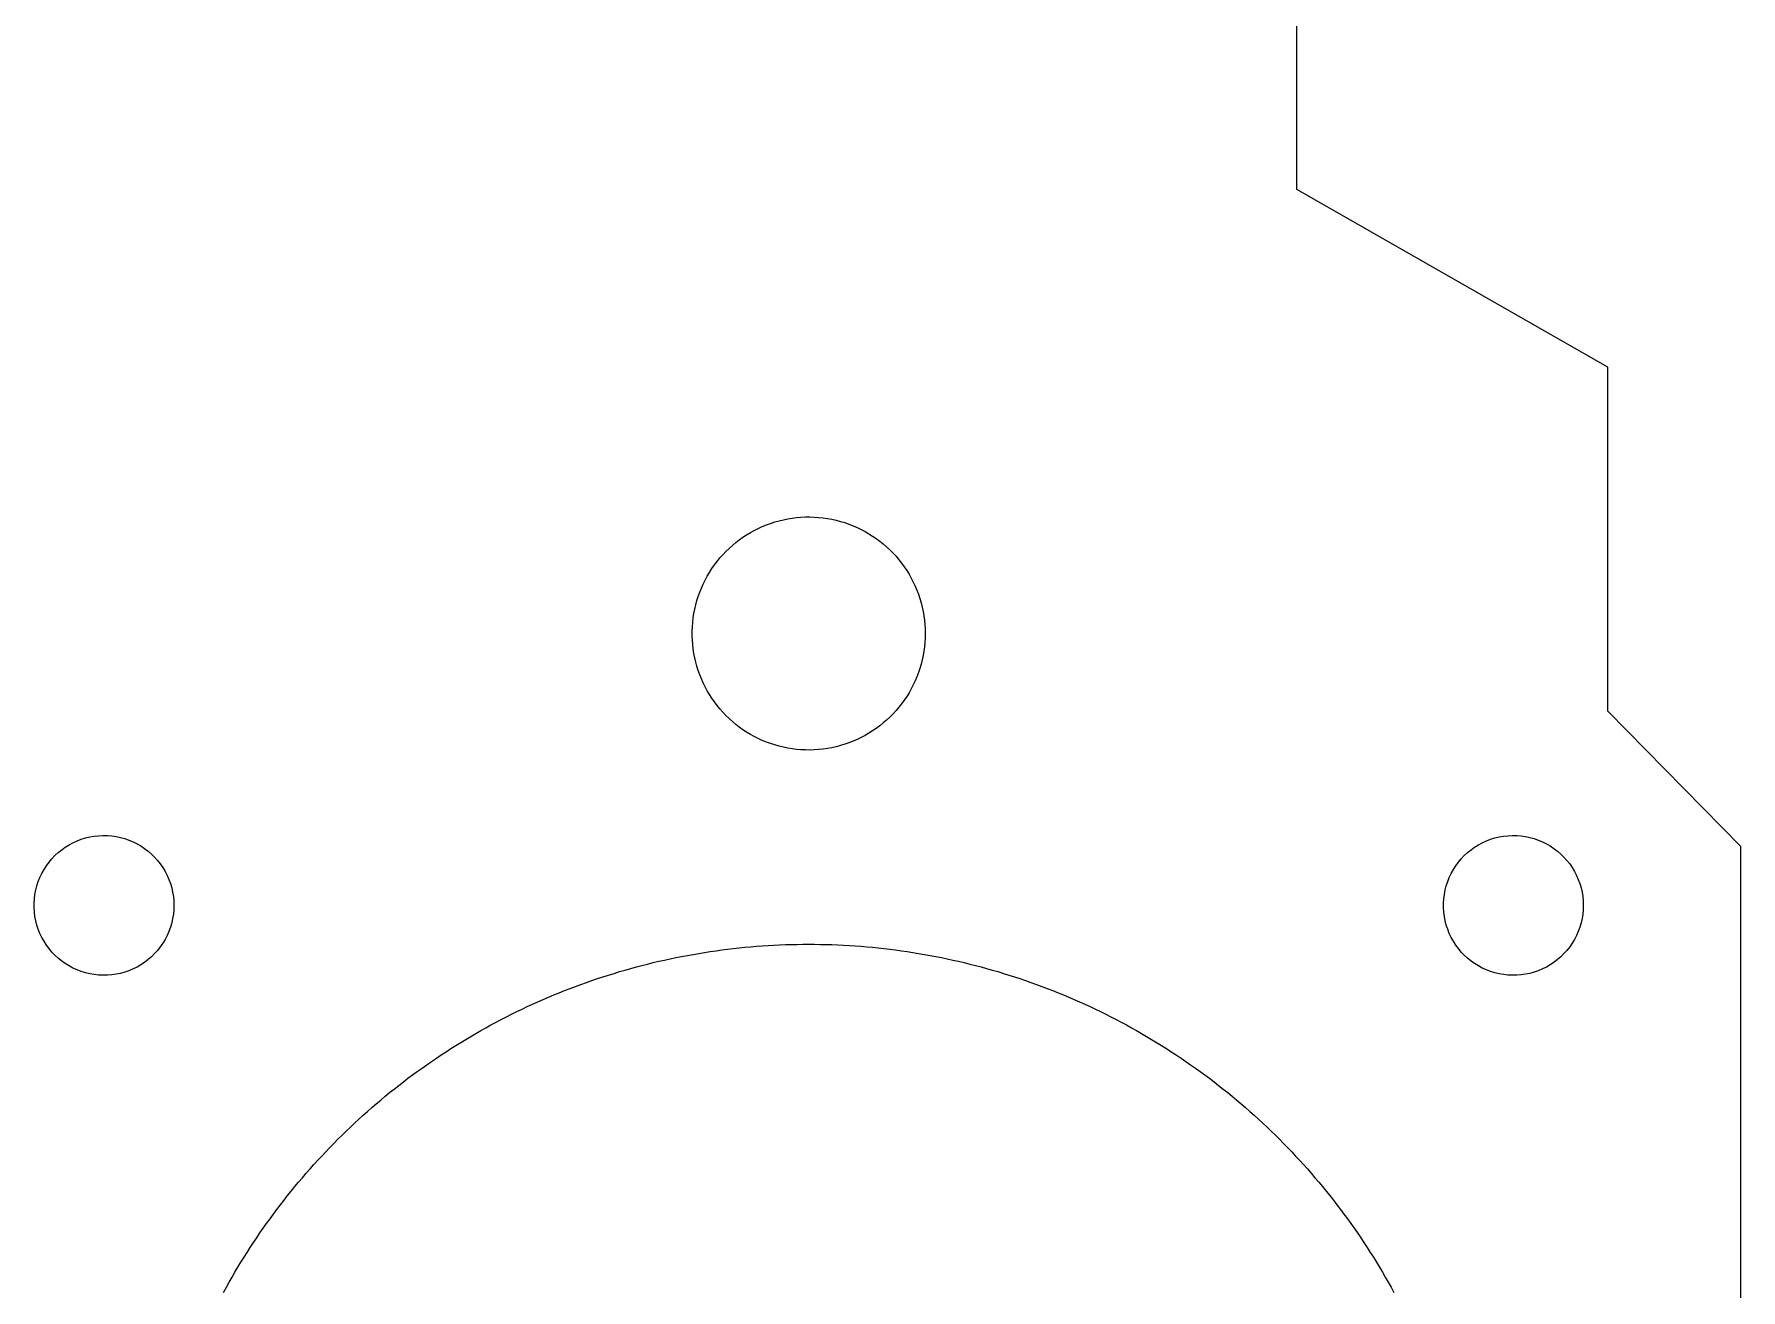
# Model space of a CAD drawing. Header units: metres. Extents: x -189 to 21, y -63 to 50.
# Drawn here: x -17.45 to 21, y -34.79 to -6.5 of the extents above; entities that cross this region are included whole.
import ezdxf

# ---------------------------------------------------------------- set-up
doc = ezdxf.new("R2010")
doc.units = ezdxf.units.M

msp = doc.modelspace()

# ---------------------------------------------------------------- linework, layer by layer
for p, q in [((11, -10), (11, 10)), ((18, -14), (11, -10)), ((18, -21.75), (18, -14)), ((-1.3125, -17.7267), (-1.22499, -17.6784)), ((-1.22499, -17.6784), (-1.13573, -17.6334)), ((-1.13573, -17.6334), (-1.0448, -17.5919)), ((-1.0448, -17.5919), (-0.952362, -17.5538)), ((-0.952362, -17.5538), (-0.858551, -17.5194)), ((-0.858551, -17.5194), (-0.763489, -17.4885)), ((-0.763489, -17.4885), (-0.667313, -17.4612)), ((-0.667313, -17.4612), (-0.570175, -17.4377)), ((-0.570175, -17.4377), (-0.472214, -17.4178)), ((-0.472214, -17.4178), (-0.373566, -17.4017)), ((-0.373566, -17.4017), (-0.274384, -17.3894)), ((-0.274384, -17.3894), (-0.174789, -17.3808)), ((-0.174789, -17.3808), (-0.074951, -17.3761)), ((-0.074951, -17.3761), (0.024979, -17.3751)), ((0.024979, -17.3751), (0.124893, -17.378)), ((0.124893, -17.378), (0.224625, -17.3846)), ((0.224625, -17.3846), (0.324036, -17.3951)), ((0.324036, -17.3951), (0.422974, -17.4093)), ((0.422974, -17.4093), (0.521286, -17.4273)), ((0.521286, -17.4273), (0.618866, -17.449)), ((0.618866, -17.449), (0.71553, -17.4744)), ((0.71553, -17.4744), (0.811157, -17.5035)), ((0.811157, -17.5035), (0.905624, -17.5362)), ((0.905624, -17.5362), (0.998764, -17.5724)), ((0.998764, -17.5724), (1.09045, -17.6122)), ((1.09045, -17.6122), (1.18057, -17.6555)), ((1.18057, -17.6555), (1.26897, -17.7021)), ((-1.79329, -18.083), (-1.71901, -18.0161)), ((-1.71901, -18.0161), (-1.64223, -17.9521)), ((-1.64223, -17.9521), (-1.56308, -17.8911)), ((-1.56308, -17.8911), (-1.48166, -17.8331)), ((-1.48166, -17.8331), (-1.39809, -17.7783)), ((-1.39809, -17.7783), (-1.3125, -17.7267)), ((1.26897, -17.7021), (1.35553, -17.7521)), ((1.35553, -17.7521), (1.44014, -17.8053)), ((1.44014, -17.8053), (1.52264, -17.8617)), ((1.52264, -17.8617), (1.60294, -17.9212)), ((1.60294, -17.9212), (1.68092, -17.9838)), ((1.68092, -17.9838), (1.75645, -18.0492)), ((1.75645, -18.0492), (1.82945, -18.1175)), ((-2.12366, -18.4571), (-2.06339, -18.3773)), ((-2.06339, -18.3773), (-2.00011, -18.2999)), ((-2.00011, -18.2999), (-1.93394, -18.225)), ((-1.93394, -18.225), (-1.86496, -18.1527)), ((-1.86496, -18.1527), (-1.79329, -18.083)), ((1.82945, -18.1175), (1.8998, -18.1885)), ((1.8998, -18.1885), (1.96738, -18.2622)), ((1.96738, -18.2622), (2.03212, -18.3383)), ((2.03212, -18.3383), (2.0939, -18.4169)), ((2.0939, -18.4169), (2.15265, -18.4978)), ((-2.37729, -18.8868), (-2.33319, -18.7971)), ((-2.33319, -18.7971), (-2.28571, -18.7092)), ((-2.28571, -18.7092), (-2.23491, -18.6231)), ((-2.23491, -18.6231), (-2.18086, -18.539)), ((-2.18086, -18.539), (-2.12366, -18.4571)), ((2.15265, -18.4978), (2.20828, -18.5808)), ((2.20828, -18.5808), (2.26071, -18.6659)), ((2.26071, -18.6659), (2.30986, -18.7529)), ((2.30986, -18.7529), (2.35567, -18.8418)), ((-2.51866, -19.2604), (-2.48868, -19.1651)), ((-2.48868, -19.1651), (-2.45509, -19.071)), ((-2.45509, -19.071), (-2.41794, -18.9782)), ((-2.41794, -18.9782), (-2.37729, -18.8868)), ((2.35567, -18.8418), (2.39806, -18.9323)), ((2.39806, -18.9323), (2.43695, -19.0244)), ((2.43695, -19.0244), (2.47234, -19.1179)), ((2.47234, -19.1179), (2.50412, -19.2126)), ((2.50412, -19.2126), (2.53229, -19.3085)), ((-2.60172, -19.6512), (-2.58655, -19.5524)), ((-2.58655, -19.5524), (-2.56763, -19.4542)), ((-2.56763, -19.4542), (-2.545, -19.3569)), ((-2.545, -19.3569), (-2.51866, -19.2604)), ((2.53229, -19.3085), (2.55678, -19.4054)), ((2.55678, -19.4054), (2.57756, -19.5032)), ((2.57756, -19.5032), (2.5946, -19.6017)), ((2.5946, -19.6017), (2.60788, -19.7008)), ((-2.62451, -19.95), (-2.62071, -19.8501)), ((-2.62451, -20.05), (-2.62451, -19.95)), ((-2.62071, -19.8501), (-2.61311, -19.7505)), ((-2.61311, -19.7505), (-2.60172, -19.6512)), ((2.60788, -19.7008), (2.61739, -19.8003)), ((2.61739, -19.8003), (2.62309, -19.9001)), ((2.62309, -19.9001), (2.625, -20)), ((-2.62071, -20.1499), (-2.62451, -20.05)), ((-2.61311, -20.2495), (-2.62071, -20.1499)), ((-2.60172, -20.3488), (-2.61311, -20.2495)), ((-2.58655, -20.4476), (-2.60172, -20.3488)), ((2.60788, -20.2992), (2.5946, -20.3983)), ((2.61739, -20.1997), (2.60788, -20.2992)), ((2.62309, -20.0999), (2.61739, -20.1997)), ((2.625, -20), (2.62309, -20.0999)), ((-2.56763, -20.5458), (-2.58655, -20.4476)), ((-2.545, -20.6431), (-2.56763, -20.5458)), ((-2.51866, -20.7395), (-2.545, -20.6431)), ((-2.48868, -20.8349), (-2.51866, -20.7395)), ((2.53229, -20.6915), (2.50412, -20.7874)), ((2.55678, -20.5945), (2.53229, -20.6915)), ((2.57756, -20.4968), (2.55678, -20.5945)), ((2.5946, -20.3983), (2.57756, -20.4968)), ((-2.45509, -20.929), (-2.48868, -20.8349)), ((-2.41794, -21.0218), (-2.45509, -20.929)), ((-2.37729, -21.1131), (-2.41794, -21.0218)), ((-2.33319, -21.2028), (-2.37729, -21.1131)), ((2.39806, -21.0677), (2.35567, -21.1582)), ((2.43695, -20.9756), (2.39806, -21.0677)), ((2.47234, -20.8821), (2.43695, -20.9756)), ((2.50412, -20.7874), (2.47234, -20.8821)), ((-2.28571, -21.2908), (-2.33319, -21.2028)), ((-2.23491, -21.3769), (-2.28571, -21.2908)), ((-2.18086, -21.461), (-2.23491, -21.3769)), ((-2.12366, -21.5429), (-2.18086, -21.461)), ((2.15265, -21.5022), (2.0939, -21.5831)), ((2.20828, -21.4192), (2.15265, -21.5022)), ((2.26071, -21.3341), (2.20828, -21.4192)), ((2.30986, -21.247), (2.26071, -21.3341)), ((2.35567, -21.1582), (2.30986, -21.247)), ((-2.06339, -21.6227), (-2.12366, -21.5429)), ((-2.00011, -21.7), (-2.06339, -21.6227)), ((-1.93394, -21.7749), (-2.00011, -21.7)), ((-1.86496, -21.8473), (-1.93394, -21.7749)), ((-1.79329, -21.9169), (-1.86496, -21.8473)), ((1.82945, -21.8825), (1.75645, -21.9507)), ((1.8998, -21.8114), (1.82945, -21.8825)), ((1.96738, -21.7378), (1.8998, -21.8114)), ((2.03212, -21.6617), (1.96738, -21.7378)), ((2.0939, -21.5831), (2.03212, -21.6617)), ((21, -24.8), (18, -21.75)), ((-1.71901, -21.9838), (-1.79329, -21.9169)), ((-1.64223, -22.0478), (-1.71901, -21.9838)), ((-1.56308, -22.1089), (-1.64223, -22.0478)), ((-1.48166, -22.1669), (-1.56308, -22.1089)), ((-1.39809, -22.2217), (-1.48166, -22.1669)), ((-1.3125, -22.2733), (-1.39809, -22.2217)), ((-1.22499, -22.3216), (-1.3125, -22.2733)), ((1.26897, -22.2979), (1.18057, -22.3445)), ((1.35553, -22.2479), (1.26897, -22.2979)), ((1.44014, -22.1947), (1.35553, -22.2479)), ((1.52264, -22.1383), (1.44014, -22.1947)), ((1.60294, -22.0787), (1.52264, -22.1383)), ((1.68092, -22.0162), (1.60294, -22.0787)), ((1.75645, -21.9507), (1.68092, -22.0162)), ((-1.13573, -22.3666), (-1.22499, -22.3216)), ((-1.0448, -22.4081), (-1.13573, -22.3666)), ((-0.952362, -22.4461), (-1.0448, -22.4081)), ((-0.858551, -22.4806), (-0.952362, -22.4461)), ((-0.763489, -22.5115), (-0.858551, -22.4806)), ((-0.667313, -22.5388), (-0.763489, -22.5115)), ((-0.570175, -22.5623), (-0.667313, -22.5388)), ((-0.472214, -22.5822), (-0.570175, -22.5623)), ((-0.373566, -22.5983), (-0.472214, -22.5822)), ((-0.274384, -22.6106), (-0.373566, -22.5983)), ((-0.174789, -22.6192), (-0.274384, -22.6106)), ((-0.074951, -22.6239), (-0.174789, -22.6192)), ((0.024979, -22.6249), (-0.074951, -22.6239)), ((0.124893, -22.622), (0.024979, -22.6249)), ((0.224625, -22.6154), (0.124893, -22.622)), ((0.324036, -22.6049), (0.224625, -22.6154)), ((0.422974, -22.5907), (0.324036, -22.6049)), ((0.521286, -22.5727), (0.422974, -22.5907)), ((0.618866, -22.551), (0.521286, -22.5727)), ((0.71553, -22.5256), (0.618866, -22.551)), ((0.811157, -22.4965), (0.71553, -22.5256)), ((0.905624, -22.4638), (0.811157, -22.4965)), ((0.998764, -22.4276), (0.905624, -22.4638)), ((1.09045, -22.3878), (0.998764, -22.4276)), ((1.18057, -22.3445), (1.09045, -22.3878)), ((-16.3901, -24.6366), (-16.2947, -24.6069)), ((-16.2947, -24.6069), (-16.1976, -24.5834)), ((-16.1976, -24.5834), (-16.0991, -24.566)), ((-16.0991, -24.566), (-15.9998, -24.555)), ((-15.9998, -24.555), (-15.9, -24.5502)), ((-15.9, -24.5502), (-15.8, -24.5518)), ((-15.8, -24.5518), (-15.7004, -24.5597)), ((-15.7004, -24.5597), (-15.6015, -24.5739)), ((-15.6015, -24.5739), (-15.5037, -24.5944)), ((-15.5037, -24.5944), (-15.4073, -24.621)), ((15.3599, -24.6366), (15.4553, -24.6069)), ((15.4553, -24.6069), (15.5524, -24.5834)), ((15.5524, -24.5834), (15.6508, -24.566)), ((15.6508, -24.566), (15.7502, -24.555)), ((15.7502, -24.555), (15.85, -24.5502)), ((15.85, -24.5502), (15.9499, -24.5518)), ((15.9499, -24.5518), (16.0496, -24.5597)), ((16.0496, -24.5597), (16.1485, -24.5739)), ((16.1485, -24.5739), (16.2463, -24.5944)), ((16.2463, -24.5944), (16.3426, -24.621)), ((-16.9798, -25.0025), (-16.9064, -24.9347)), ((-16.9064, -24.9347), (-16.8288, -24.8717)), ((-16.8288, -24.8717), (-16.7474, -24.8137)), ((-16.7474, -24.8137), (-16.6625, -24.761)), ((-16.6625, -24.761), (-16.5744, -24.7138)), ((-16.5744, -24.7138), (-16.4835, -24.6723)), ((-16.4835, -24.6723), (-16.3901, -24.6366)), ((-15.4073, -24.621), (-15.3129, -24.6537)), ((-15.3129, -24.6537), (-15.2207, -24.6923)), ((-15.2207, -24.6923), (-15.1312, -24.7367)), ((-15.1312, -24.7367), (-15.0446, -24.7867)), ((-15.0446, -24.7867), (-14.9614, -24.8421)), ((-14.9614, -24.8421), (-14.8819, -24.9026)), ((-14.8819, -24.9026), (-14.8063, -24.968)), ((-14.8063, -24.968), (-14.7351, -25.0381)), ((14.7702, -25.0025), (14.8436, -24.9347)), ((14.8436, -24.9347), (14.9212, -24.8717)), ((14.9212, -24.8717), (15.0026, -24.8137)), ((15.0026, -24.8137), (15.0875, -24.761)), ((15.0875, -24.761), (15.1756, -24.7138)), ((15.1756, -24.7138), (15.2665, -24.6723)), ((15.2665, -24.6723), (15.3599, -24.6366)), ((16.3426, -24.621), (16.4371, -24.6537)), ((16.4371, -24.6537), (16.5293, -24.6923)), ((16.5293, -24.6923), (16.6188, -24.7367)), ((16.6188, -24.7367), (16.7054, -24.7867)), ((16.7054, -24.7867), (16.7886, -24.8421)), ((16.7886, -24.8421), (16.8681, -24.9026)), ((16.8681, -24.9026), (16.9436, -24.968)), ((16.9436, -24.968), (17.0149, -25.0381)), ((21, -59.2), (21, -24.8)), ((-17.2749, -25.4033), (-17.2263, -25.316)), ((-17.2263, -25.316), (-17.1723, -25.2319)), ((-17.1723, -25.2319), (-17.113, -25.1514)), ((-17.113, -25.1514), (-17.0488, -25.0748)), ((-17.0488, -25.0748), (-16.9798, -25.0025)), ((-14.7351, -25.0381), (-14.6685, -25.1126)), ((-14.6685, -25.1126), (-14.6067, -25.1912)), ((-14.6067, -25.1912), (-14.55, -25.2735)), ((-14.55, -25.2735), (-14.4987, -25.3593)), ((-14.4987, -25.3593), (-14.4529, -25.4481)), ((14.4751, -25.4033), (14.5237, -25.316)), ((14.5237, -25.316), (14.5777, -25.2319)), ((14.5777, -25.2319), (14.637, -25.1514)), ((14.637, -25.1514), (14.7012, -25.0748)), ((14.7012, -25.0748), (14.7702, -25.0025)), ((17.0149, -25.0381), (17.0815, -25.1126)), ((17.0815, -25.1126), (17.1433, -25.1912)), ((17.1433, -25.1912), (17.2, -25.2735)), ((17.2, -25.2735), (17.2513, -25.3593)), ((17.2513, -25.3593), (17.2971, -25.4481)), ((-17.4113, -25.778), (-17.3862, -25.6813)), ((-17.3862, -25.6813), (-17.355, -25.5863)), ((-17.355, -25.5863), (-17.3179, -25.4935)), ((-17.3179, -25.4935), (-17.2749, -25.4033)), ((-14.4529, -25.4481), (-14.4128, -25.5396)), ((-14.4128, -25.5396), (-14.3786, -25.6336)), ((-14.3786, -25.6336), (-14.3505, -25.7294)), ((-14.3505, -25.7294), (-14.3285, -25.8269)), ((14.3387, -25.778), (14.3638, -25.6813)), ((14.3638, -25.6813), (14.395, -25.5863)), ((14.395, -25.5863), (14.4321, -25.4935)), ((14.4321, -25.4935), (14.4751, -25.4033)), ((17.2971, -25.4481), (17.3372, -25.5396)), ((17.3372, -25.5396), (17.3714, -25.6336)), ((17.3714, -25.6336), (17.3995, -25.7294)), ((17.3995, -25.7294), (17.4215, -25.8269)), ((-17.4492, -26.075), (-17.4429, -25.9753)), ((-17.4492, -26.175), (-17.4492, -26.075)), ((-17.4429, -25.9753), (-17.4302, -25.8762)), ((-17.4302, -25.8762), (-17.4113, -25.778)), ((-14.3285, -25.8269), (-14.3127, -25.9256)), ((-14.3127, -25.9256), (-14.3032, -26.0251)), ((-14.3032, -26.0251), (-14.3, -26.125)), ((-14.3, -26.125), (-14.3032, -26.2249)), ((14.3008, -26.075), (14.3071, -25.9753)), ((14.3008, -26.175), (14.3008, -26.075)), ((14.3071, -25.9753), (14.3198, -25.8762)), ((14.3198, -25.8762), (14.3387, -25.778)), ((17.4215, -25.8269), (17.4373, -25.9256)), ((17.4373, -25.9256), (17.4468, -26.0251)), ((17.4468, -26.0251), (17.45, -26.125)), ((17.45, -26.125), (17.4468, -26.2249)), ((-17.4429, -26.2747), (-17.4492, -26.175)), ((-17.4302, -26.3739), (-17.4429, -26.2747)), ((-17.4113, -26.472), (-17.4302, -26.3739)), ((-17.3862, -26.5687), (-17.4113, -26.472)), ((-14.3505, -26.5206), (-14.3786, -26.6165)), ((-14.3285, -26.4231), (-14.3505, -26.5206)), ((-14.3127, -26.3244), (-14.3285, -26.4231)), ((-14.3032, -26.2249), (-14.3127, -26.3244)), ((14.3071, -26.2747), (14.3008, -26.175)), ((14.3198, -26.3739), (14.3071, -26.2747)), ((14.3387, -26.472), (14.3198, -26.3739)), ((14.3638, -26.5687), (14.3387, -26.472)), ((17.3995, -26.5206), (17.3714, -26.6165)), ((17.4215, -26.4231), (17.3995, -26.5206)), ((17.4373, -26.3244), (17.4215, -26.4231)), ((17.4468, -26.2249), (17.4373, -26.3244)), ((-17.355, -26.6637), (-17.3862, -26.5687)), ((-17.3179, -26.7565), (-17.355, -26.6637)), ((-17.2749, -26.8467), (-17.3179, -26.7565)), ((-17.2263, -26.9341), (-17.2749, -26.8467)), ((-14.4987, -26.8908), (-14.55, -26.9765)), ((-14.4529, -26.8019), (-14.4987, -26.8908)), ((-14.4128, -26.7104), (-14.4529, -26.8019)), ((-14.3786, -26.6165), (-14.4128, -26.7104)), ((14.395, -26.6637), (14.3638, -26.5687)), ((14.4321, -26.7565), (14.395, -26.6637)), ((14.4751, -26.8467), (14.4321, -26.7565)), ((14.5237, -26.9341), (14.4751, -26.8467)), ((17.2513, -26.8908), (17.2, -26.9765)), ((17.2971, -26.8019), (17.2513, -26.8908)), ((17.3372, -26.7104), (17.2971, -26.8019)), ((17.3714, -26.6165), (17.3372, -26.7104)), ((-17.1723, -27.0181), (-17.2263, -26.9341)), ((-17.113, -27.0986), (-17.1723, -27.0181)), ((-17.0488, -27.1752), (-17.113, -27.0986)), ((-16.9798, -27.2475), (-17.0488, -27.1752)), ((-16.9064, -27.3153), (-16.9798, -27.2475)), ((-14.8063, -27.282), (-14.8819, -27.3474)), ((-14.7351, -27.2119), (-14.8063, -27.282)), ((-14.6685, -27.1374), (-14.7351, -27.2119)), ((-14.6067, -27.0588), (-14.6685, -27.1374)), ((-14.55, -26.9765), (-14.6067, -27.0588)), ((-2.99051, -27.3011), (-2.86212, -27.2756)), ((-2.86212, -27.2756), (-2.73352, -27.2512)), ((-2.73352, -27.2512), (-2.60472, -27.2279)), ((-2.60472, -27.2279), (-2.47571, -27.2057)), ((-2.47571, -27.2057), (-2.34651, -27.1847)), ((-2.34651, -27.1847), (-2.21713, -27.1647)), ((-2.21713, -27.1647), (-2.08759, -27.146)), ((-2.08759, -27.146), (-1.95789, -27.1283)), ((-1.95789, -27.1283), (-1.82803, -27.1118)), ((-1.82803, -27.1118), (-1.69804, -27.0964)), ((-1.69804, -27.0964), (-1.56792, -27.0822)), ((-1.56792, -27.0822), (-1.43768, -27.069)), ((-1.43768, -27.069), (-1.30733, -27.0571)), ((-1.30733, -27.0571), (-1.17688, -27.0462)), ((-1.17688, -27.0462), (-1.04634, -27.0365)), ((-1.04634, -27.0365), (-0.915726, -27.028)), ((-0.915726, -27.028), (-0.785034, -27.0206)), ((-0.785034, -27.0206), (-0.654282, -27.0143)), ((-0.654282, -27.0143), (-0.523483, -27.0091)), ((-0.523483, -27.0091), (-0.392639, -27.0051)), ((-0.392639, -27.0051), (-0.26178, -27.0023)), ((-0.26178, -27.0023), (-0.13089, -27.0006)), ((-0.13089, -27.0006), (0, -27)), ((0, -27), (0.13089, -27.0006)), ((0.13089, -27.0006), (0.26178, -27.0023)), ((0.26178, -27.0023), (0.392639, -27.0051)), ((0.392639, -27.0051), (0.523483, -27.0091)), ((0.523483, -27.0091), (0.654282, -27.0143)), ((0.654282, -27.0143), (0.785034, -27.0206)), ((0.785034, -27.0206), (0.915726, -27.028)), ((0.915726, -27.028), (1.04634, -27.0365)), ((1.04634, -27.0365), (1.17688, -27.0462)), ((1.17688, -27.0462), (1.30733, -27.0571)), ((1.30733, -27.0571), (1.43768, -27.069)), ((1.43768, -27.069), (1.56792, -27.0822)), ((1.56792, -27.0822), (1.69804, -27.0964)), ((1.69804, -27.0964), (1.82803, -27.1118)), ((1.82803, -27.1118), (1.95789, -27.1283)), ((1.95789, -27.1283), (2.08759, -27.146)), ((2.08759, -27.146), (2.21713, -27.1647)), ((2.21713, -27.1647), (2.34651, -27.1847)), ((2.34651, -27.1847), (2.47571, -27.2057)), ((2.47571, -27.2057), (2.60472, -27.2279)), ((2.60472, -27.2279), (2.73352, -27.2512)), ((2.73352, -27.2512), (2.86212, -27.2756)), ((2.86212, -27.2756), (2.99051, -27.3011)), ((14.5777, -27.0181), (14.5237, -26.9341)), ((14.637, -27.0986), (14.5777, -27.0181)), ((14.7012, -27.1752), (14.637, -27.0986)), ((14.7702, -27.2475), (14.7012, -27.1752)), ((14.8436, -27.3153), (14.7702, -27.2475)), ((16.9436, -27.282), (16.8681, -27.3474)), ((17.0149, -27.2119), (16.9436, -27.282)), ((17.0815, -27.1374), (17.0149, -27.2119)), ((17.1433, -27.0588), (17.0815, -27.1374)), ((17.2, -26.9765), (17.1433, -27.0588)), ((-16.8288, -27.3783), (-16.9064, -27.3153)), ((-16.7474, -27.4363), (-16.8288, -27.3783)), ((-16.6625, -27.489), (-16.7474, -27.4363)), ((-16.5744, -27.5362), (-16.6625, -27.489)), ((-16.4835, -27.5777), (-16.5744, -27.5362)), ((-16.3901, -27.6134), (-16.4835, -27.5777)), ((-16.2947, -27.6431), (-16.3901, -27.6134)), ((-16.1976, -27.6666), (-16.2947, -27.6431)), ((-16.0991, -27.684), (-16.1976, -27.6666)), ((-15.6015, -27.6761), (-15.7004, -27.6903)), ((-15.5037, -27.6556), (-15.6015, -27.6761)), ((-15.4073, -27.629), (-15.5037, -27.6556)), ((-15.3129, -27.5963), (-15.4073, -27.629)), ((-15.2207, -27.5577), (-15.3129, -27.5963)), ((-15.1312, -27.5133), (-15.2207, -27.5577)), ((-15.0446, -27.4633), (-15.1312, -27.5133)), ((-14.9614, -27.408), (-15.0446, -27.4633)), ((-14.8819, -27.3474), (-14.9614, -27.408)), ((-4.51057, -27.6942), (-4.38557, -27.6554)), ((-4.38557, -27.6554), (-4.26022, -27.6177)), ((-4.26022, -27.6177), (-4.13455, -27.5811)), ((-4.13455, -27.5811), (-4.00858, -27.5455)), ((-4.00858, -27.5455), (-3.88228, -27.5111)), ((-3.88228, -27.5111), (-3.75569, -27.4778)), ((-3.75569, -27.4778), (-3.62881, -27.4456)), ((-3.62881, -27.4456), (-3.50168, -27.4144)), ((-3.50168, -27.4144), (-3.37425, -27.3844)), ((-3.37425, -27.3844), (-3.24658, -27.3555)), ((-3.24658, -27.3555), (-3.11867, -27.3278)), ((-3.11867, -27.3278), (-2.99051, -27.3011)), ((2.99051, -27.3011), (3.11867, -27.3278)), ((3.11867, -27.3278), (3.24658, -27.3555)), ((3.24658, -27.3555), (3.37425, -27.3844)), ((3.37425, -27.3844), (3.50168, -27.4144)), ((3.50168, -27.4144), (3.62881, -27.4456)), ((3.62881, -27.4456), (3.75569, -27.4778)), ((3.75569, -27.4778), (3.88228, -27.5111)), ((3.88228, -27.5111), (4.00858, -27.5455)), ((4.00858, -27.5455), (4.13455, -27.5811)), ((4.13455, -27.5811), (4.26022, -27.6177)), ((4.26022, -27.6177), (4.38557, -27.6554)), ((4.38557, -27.6554), (4.51057, -27.6942)), ((14.9212, -27.3783), (14.8436, -27.3153)), ((15.0026, -27.4363), (14.9212, -27.3783)), ((15.0875, -27.489), (15.0026, -27.4363)), ((15.1756, -27.5362), (15.0875, -27.489)), ((15.2665, -27.5777), (15.1756, -27.5362)), ((15.3599, -27.6134), (15.2665, -27.5777)), ((15.4553, -27.6431), (15.3599, -27.6134)), ((15.5524, -27.6666), (15.4553, -27.6431)), ((15.6508, -27.684), (15.5524, -27.6666)), ((16.1485, -27.6761), (16.0496, -27.6903)), ((16.2463, -27.6556), (16.1485, -27.6761)), ((16.3426, -27.629), (16.2463, -27.6556)), ((16.4371, -27.5963), (16.3426, -27.629)), ((16.5293, -27.5577), (16.4371, -27.5963)), ((16.6188, -27.5133), (16.5293, -27.5577)), ((16.7054, -27.4633), (16.6188, -27.5133)), ((16.7886, -27.408), (16.7054, -27.4633)), ((16.8681, -27.3474), (16.7886, -27.408)), ((-15.9998, -27.6951), (-16.0991, -27.684)), ((-15.9, -27.6998), (-15.9998, -27.6951)), ((-15.8, -27.6982), (-15.9, -27.6998)), ((-15.7004, -27.6903), (-15.8, -27.6982)), ((-5.61909, -28.0922), (-5.49751, -28.0437)), ((-5.49751, -28.0437), (-5.37552, -27.9963)), ((-5.37552, -27.9963), (-5.2531, -27.9499)), ((-5.2531, -27.9499), (-5.13029, -27.9046)), ((-5.13029, -27.9046), (-5.0071, -27.8604)), ((-5.0071, -27.8604), (-4.88351, -27.8172)), ((-4.88351, -27.8172), (-4.75957, -27.7751)), ((-4.75957, -27.7751), (-4.63525, -27.7341)), ((-4.63525, -27.7341), (-4.51057, -27.6942)), ((4.51057, -27.6942), (4.63525, -27.7341)), ((4.63525, -27.7341), (4.75957, -27.7751)), ((4.75957, -27.7751), (4.88351, -27.8172)), ((4.88351, -27.8172), (5.0071, -27.8604)), ((5.0071, -27.8604), (5.13029, -27.9046)), ((5.13029, -27.9046), (5.2531, -27.9499)), ((5.2531, -27.9499), (5.37552, -27.9963)), ((5.37552, -27.9963), (5.49751, -28.0437)), ((5.49751, -28.0437), (5.61909, -28.0922)), ((15.7502, -27.6951), (15.6508, -27.684)), ((15.85, -27.6998), (15.7502, -27.6951)), ((15.9499, -27.6982), (15.85, -27.6998)), ((16.0496, -27.6903), (15.9499, -27.6982)), ((-6.45766, -28.4612), (-6.33926, -28.4054)), ((-6.33926, -28.4054), (-6.2204, -28.3506)), ((-6.2204, -28.3506), (-6.10104, -28.2968)), ((-6.10104, -28.2968), (-5.98123, -28.2441)), ((-5.98123, -28.2441), (-5.86096, -28.1924)), ((-5.86096, -28.1924), (-5.74025, -28.1418)), ((-5.74025, -28.1418), (-5.61909, -28.0922)), ((5.61909, -28.0922), (5.74025, -28.1418)), ((5.74025, -28.1418), (5.86096, -28.1924)), ((5.86096, -28.1924), (5.98123, -28.2441)), ((5.98123, -28.2441), (6.10104, -28.2968)), ((6.10104, -28.2968), (6.2204, -28.3506)), ((6.2204, -28.3506), (6.33926, -28.4054)), ((6.33926, -28.4054), (6.45766, -28.4612)), ((-7.27214, -28.8807), (-7.15738, -28.8177)), ((-7.15738, -28.8177), (-7.04207, -28.7558)), ((-7.04207, -28.7558), (-6.92622, -28.6948)), ((-6.92622, -28.6948), (-6.80984, -28.6349)), ((-6.80984, -28.6349), (-6.69296, -28.576)), ((-6.69296, -28.576), (-6.57556, -28.5181)), ((-6.57556, -28.5181), (-6.45766, -28.4612)), ((6.45766, -28.4612), (6.57556, -28.5181)), ((6.57556, -28.5181), (6.69296, -28.576)), ((6.69296, -28.576), (6.80984, -28.6349)), ((6.80984, -28.6349), (6.92622, -28.6948)), ((6.92622, -28.6948), (7.04207, -28.7558)), ((7.04207, -28.7558), (7.15738, -28.8177)), ((7.15738, -28.8177), (7.27214, -28.8807)), ((-7.94878, -29.2793), (-7.83746, -29.2104)), ((-7.83746, -29.2104), (-7.72557, -29.1425)), ((-7.72557, -29.1425), (-7.61307, -29.0756)), ((-7.61307, -29.0756), (-7.5, -29.0096)), ((-7.5, -29.0096), (-7.38635, -28.9447)), ((-7.38635, -28.9447), (-7.27214, -28.8807)), ((7.27214, -28.8807), (7.38635, -28.9447)), ((7.38635, -28.9447), (7.5, -29.0096)), ((7.5, -29.0096), (7.61307, -29.0756)), ((7.61307, -29.0756), (7.72557, -29.1425)), ((7.72557, -29.1425), (7.83746, -29.2104)), ((7.83746, -29.2104), (7.94878, -29.2793)), ((-8.49608, -29.6381), (-8.38788, -29.5644)), ((-8.38788, -29.5644), (-8.27905, -29.4917)), ((-8.27905, -29.4917), (-8.16957, -29.4199)), ((-8.16957, -29.4199), (-8.05949, -29.3491)), ((-8.05949, -29.3491), (-7.94878, -29.2793)), ((7.94878, -29.2793), (8.05949, -29.3491)), ((8.05949, -29.3491), (8.16957, -29.4199)), ((8.16957, -29.4199), (8.27905, -29.4917)), ((8.27905, -29.4917), (8.38788, -29.5644)), ((8.38788, -29.5644), (8.49608, -29.6381)), ((-9.02722, -30.0205), (-8.92233, -29.9421)), ((-8.92233, -29.9421), (-8.81677, -29.8647)), ((-8.81677, -29.8647), (-8.71054, -29.7883)), ((-8.71054, -29.7883), (-8.60364, -29.7127)), ((-8.60364, -29.7127), (-8.49608, -29.6381)), ((8.49608, -29.6381), (8.60364, -29.7127)), ((8.60364, -29.7127), (8.71054, -29.7883)), ((8.71054, -29.7883), (8.81677, -29.8647)), ((8.81677, -29.8647), (8.92233, -29.9421)), ((8.92233, -29.9421), (9.02722, -30.0205)), ((-9.54117, -30.4256), (-9.4398, -30.3428)), ((-9.4398, -30.3428), (-9.33771, -30.2609)), ((-9.33771, -30.2609), (-9.23491, -30.1798)), ((-9.23491, -30.1798), (-9.13141, -30.0997)), ((-9.13141, -30.0997), (-9.02722, -30.0205)), ((9.02722, -30.0205), (9.13141, -30.0997)), ((9.13141, -30.0997), (9.23491, -30.1798)), ((9.23491, -30.1798), (9.33771, -30.2609)), ((9.33771, -30.2609), (9.4398, -30.3428)), ((9.4398, -30.3428), (9.54117, -30.4256)), ((-9.9393, -30.7657), (-9.84088, -30.6794)), ((-9.84088, -30.6794), (-9.74171, -30.5939)), ((-9.74171, -30.5939), (-9.6418, -30.5093)), ((-9.6418, -30.5093), (-9.54117, -30.4256)), ((9.54117, -30.4256), (9.6418, -30.5093)), ((9.6418, -30.5093), (9.74171, -30.5939)), ((9.74171, -30.5939), (9.84088, -30.6794)), ((9.84088, -30.6794), (9.9393, -30.7657)), ((-10.4199, -31.2099), (-10.3253, -31.1194)), ((-10.3253, -31.1194), (-10.23, -31.0297)), ((-10.23, -31.0297), (-10.1339, -30.9408)), ((-10.1339, -30.9408), (-10.037, -30.8528)), ((-10.037, -30.8528), (-9.9393, -30.7657)), ((9.9393, -30.7657), (10.037, -30.8528)), ((10.037, -30.8528), (10.1339, -30.9408)), ((10.1339, -30.9408), (10.23, -31.0297)), ((10.23, -31.0297), (10.3253, -31.1194)), ((10.3253, -31.1194), (10.4199, -31.2099)), ((-10.7901, -31.5801), (-10.6987, -31.4864)), ((-10.6987, -31.4864), (-10.6066, -31.3934)), ((-10.6066, -31.3934), (-10.5136, -31.3012)), ((-10.5136, -31.3012), (-10.4199, -31.2099)), ((10.4199, -31.2099), (10.5136, -31.3012)), ((10.5136, -31.3012), (10.6066, -31.3934)), ((10.6066, -31.3934), (10.6987, -31.4864)), ((10.6987, -31.4864), (10.7901, -31.5801)), ((-11.1472, -31.963), (-11.0592, -31.8661)), ((-11.0592, -31.8661), (-10.9703, -31.77)), ((-10.9703, -31.77), (-10.8806, -31.6747)), ((-10.8806, -31.6747), (-10.7901, -31.5801)), ((10.7901, -31.5801), (10.8806, -31.6747)), ((10.8806, -31.6747), (10.9703, -31.77)), ((10.9703, -31.77), (11.0592, -31.8661)), ((11.0592, -31.8661), (11.1472, -31.963)), ((-11.4907, -32.3582), (-11.4061, -32.2583)), ((-11.4061, -32.2583), (-11.3206, -32.1591)), ((-11.3206, -32.1591), (-11.2343, -32.0607)), ((-11.2343, -32.0607), (-11.1472, -31.963)), ((11.1472, -31.963), (11.2343, -32.0607)), ((11.2343, -32.0607), (11.3206, -32.1591)), ((11.3206, -32.1591), (11.4061, -32.2583)), ((11.4061, -32.2583), (11.4907, -32.3582)), ((-11.8202, -32.7651), (-11.7391, -32.6623)), ((-11.7391, -32.6623), (-11.6572, -32.5602)), ((-11.6572, -32.5602), (-11.5744, -32.4588)), ((-11.5744, -32.4588), (-11.4907, -32.3582)), ((11.4907, -32.3582), (11.5744, -32.4588)), ((11.5744, -32.4588), (11.6572, -32.5602)), ((11.6572, -32.5602), (11.7391, -32.6623)), ((11.7391, -32.6623), (11.8202, -32.7651)), ((-12.0578, -33.0777), (-11.9795, -32.9728)), ((-11.9795, -32.9728), (-11.9003, -32.8686)), ((-11.9003, -32.8686), (-11.8202, -32.7651)), ((11.8202, -32.7651), (11.9003, -32.8686)), ((11.9003, -32.8686), (11.9795, -32.9728)), ((11.9795, -32.9728), (12.0578, -33.0777)), ((-12.3619, -33.5039), (-12.2873, -33.3963)), ((-12.2873, -33.3963), (-12.2117, -33.2894)), ((-12.2117, -33.2894), (-12.1353, -33.1832)), ((-12.1353, -33.1832), (-12.0578, -33.0777)), ((12.0578, -33.0777), (12.1353, -33.1832)), ((12.1353, -33.1832), (12.2117, -33.2894)), ((12.2117, -33.2894), (12.2873, -33.3963)), ((12.2873, -33.3963), (12.3619, -33.5039)), ((-12.6509, -33.9405), (-12.58, -33.8304)), ((-12.58, -33.8304), (-12.5083, -33.7209)), ((-12.5083, -33.7209), (-12.4356, -33.6121)), ((-12.4356, -33.6121), (-12.3619, -33.5039)), ((12.3619, -33.5039), (12.4356, -33.6121)), ((12.4356, -33.6121), (12.5083, -33.7209)), ((12.5083, -33.7209), (12.58, -33.8304)), ((12.58, -33.8304), (12.6509, -33.9405)), ((-12.8575, -34.2744), (-12.7896, -34.1625)), ((-12.7896, -34.1625), (-12.7207, -34.0512)), ((-12.7207, -34.0512), (-12.6509, -33.9405)), ((12.6509, -33.9405), (12.7207, -34.0512)), ((12.7207, -34.0512), (12.7896, -34.1625)), ((12.7896, -34.1625), (12.8575, -34.2744)), ((-13.0553, -34.6136), (-12.9904, -34.5)), ((-12.9904, -34.5), (-12.9244, -34.3869)), ((-12.9244, -34.3869), (-12.8575, -34.2744)), ((12.8575, -34.2744), (12.9244, -34.3869)), ((12.9244, -34.3869), (12.9904, -34.5)), ((12.9904, -34.5), (13.0553, -34.6136)), ((-13.1823, -34.8426), (-13.1193, -34.7278)), ((-13.1193, -34.7278), (-13.0553, -34.6136)), ((13.0553, -34.6136), (13.1193, -34.7278)), ((13.1193, -34.7278), (13.1823, -34.8426))]:
    msp.add_line(p, q)

doc.saveas('drawing.dxf')
